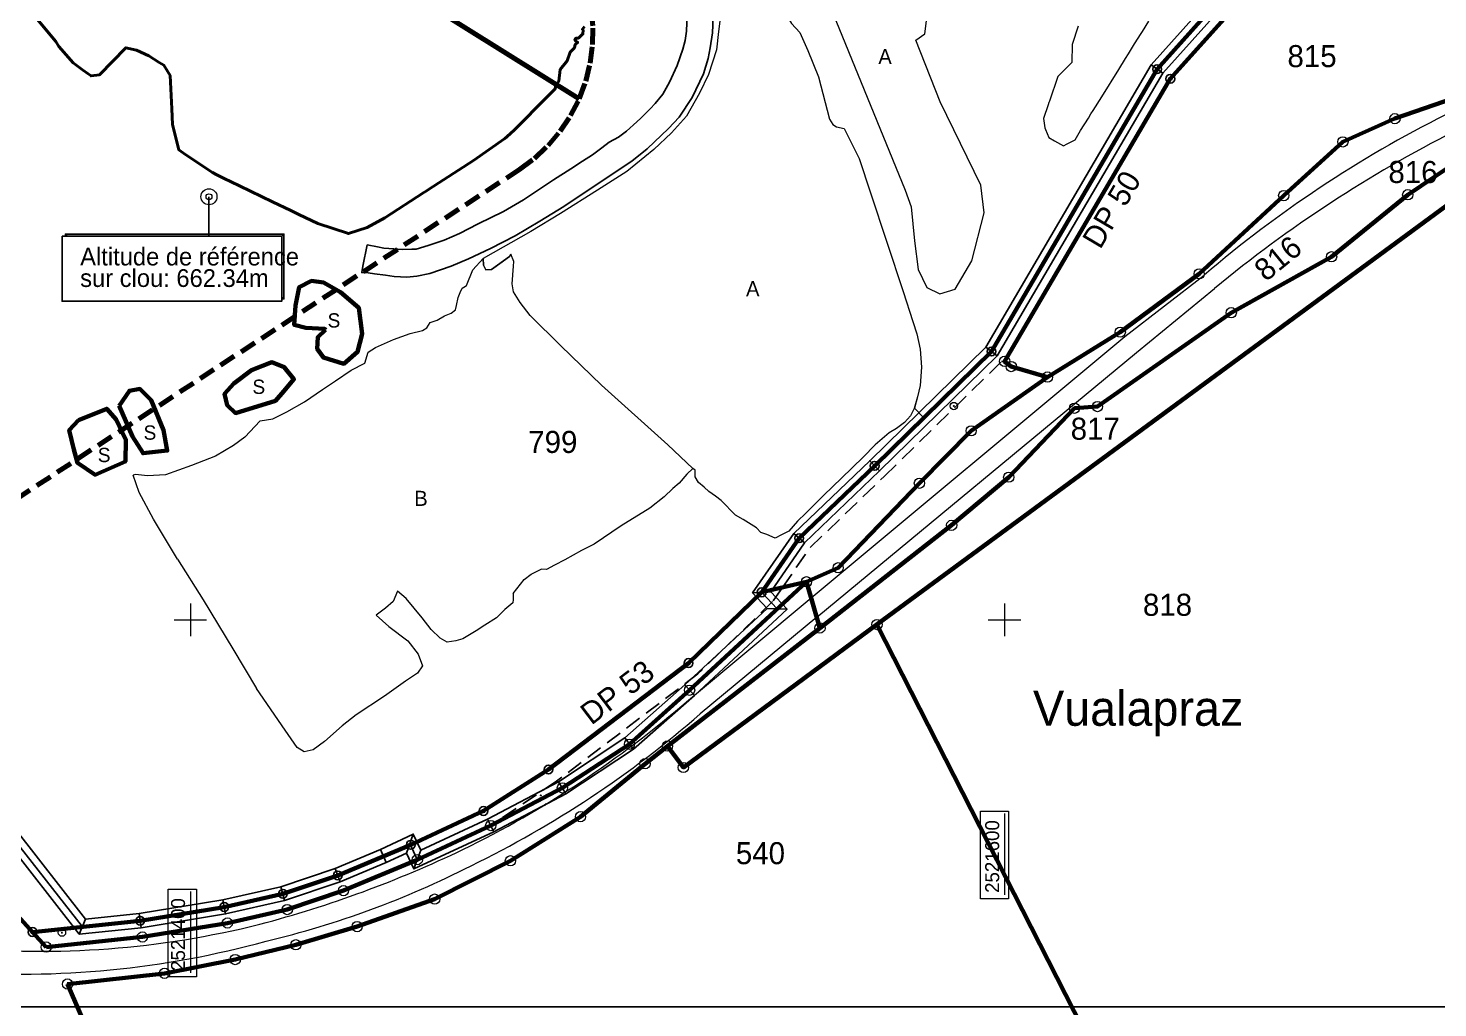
# Model space of a CAD drawing. Header units: metres. Extents: x 520385 to 521901, y 155400 to 156504.
# Drawn here: x 521360.2 to 521706.4, y 155704.7 to 155945.3 of the extents above; entities that cross this region are included whole.
import ezdxf

# ---------------------------------------------------------------- set-up
doc = ezdxf.new("R2010")
doc.units = ezdxf.units.M
doc.linetypes.add('HIDDEN', pattern=[6, 4, -2])
for name, color, linetype in [('831_', 7, 'Continuous'), ('A0260', 7, 'Continuous'), ('ALT_REF_9012', 7, 'Continuous'), ('B0261', 7, 'Continuous'), ('C0262', 7, 'Continuous'), ('CADRE_RESEAU', 7, 'Continuous'), ('CDS_NATURES', 7, 'Continuous'), ('EC_PTS_CONSTR', 7, 'Continuous'), ('NOMENCLATURE', 7, 'Continuous'), ('ORTHOT_04-02-2022', 7, 'Continuous'), ('P_RIM_TRE_EXPLOITATION', 7, 'Continuous'), ('P_RIM_TRE_EXTRACTION', 7, 'Continuous'), ('POINTS', 7, 'Continuous'), ('PROJET_CASIER', 7, 'Continuous'), ('PROPRIETE_IMMEUBLES', 7, 'Continuous'), ('REMBLAIS', 7, 'Continuous'), ('S0259', 7, 'Continuous'), ('SITUATION_ROUTE_VOL_14-10-20128', 7, 'Continuous'), ('TXT-IM', 7, 'Continuous')]:
    doc.layers.add(name, color=color, linetype=linetype)

# ---------------------------------------------------------------- blocks, each defined once
blk = doc.blocks.new('1')
at = {"layer": 'POINTS', "color": 8, "lineweight": 15}
blk.add_circle((0, 0), 0.7, dxfattribs=at)
at = {"layer": 'POINTS', "color": 7}
blk.add_circle((0, 0), 0.05, dxfattribs=at)
blk = doc.blocks.new('*G20')
at = {"layer": 'CADRE_RESEAU', "color": 136}
blk.add_polyline3d([(844.33, 679.28, 0), (1018.99, 492.38, 0), (1017.74, 481.54, 0), (991.09, 462.23, 0), (962.03, 429.77, 0), (921.38, 360.43, 0), (892.66, 332.34, 0), (874.11, 314.55, 0), (864.9, 301.26, 0), (868.68, 297.19, 0), (847.19, 277.26, 0), (832.37, 264.12, 0), (815.92, 253.25, 0), (798.33, 243.98, 0), (780.31, 235.65, 0), (778.48, 239.55, 0), (771.97, 236.49, 0), (760.75, 231.78, 0), (747.24, 227.24, 0), (732.86, 223.99, 0), (712.22, 220.61, 0), (698.04, 219.14, 0), (679.84, 242.48, 0)], dxfattribs=at)
blk = doc.blocks.new('*G21')
at = {"layer": 'CADRE_RESEAU', "color": 136}
blk.add_polyline3d([(846.27, 679.28, 0), (1020.93, 492.38, 0), (1019.68, 481.54, 0), (993.03, 462.23, 0), (963.97, 429.77, 0), (923.32, 360.43, 0), (894.6, 332.34, 0), (876.05, 314.55, 0), (866.84, 301.26, 0), (870.62, 297.19, 0), (849.13, 277.26, 0), (834.31, 264.12, 0), (817.86, 253.25, 0), (800.27, 243.98, 0), (782.25, 235.65, 0), (780.42, 239.55, 0), (773.91, 236.49, 0), (762.69, 231.78, 0), (749.18, 227.24, 0), (734.8, 223.99, 0), (714.16, 220.61, 0), (699.98, 219.14, 0), (681.78, 242.48, 0)], dxfattribs=at)
blk.add_blockref('*G20', (1.94, 0), dxfattribs=at)
blk = doc.blocks.new('*G23')
at = {"layer": 'P_RIM_TRE_EXTRACTION', "color": 2}
for points in [[(535.59, 142.78, 0), (532.75, 144.85, 0), (562.05, 177.58, 0), (564.41, 174.97, 0)], [(494.9, 73.39, 0), (492.12, 75.56, 0), (532.75, 144.85, 0), (535.59, 142.78, 0)], [(466.02, 45.12, 0), (463.58, 47.64, 0), (492.12, 75.56, 0), (494.9, 73.39, 0)], [(447.58, 27.45, 0), (444.91, 29.73, 0), (463.58, 47.64, 0), (466.02, 45.12, 0)], [(439.28, 15.47, 0), (434.8, 15.15, 0), (444.91, 29.73, 0), (447.58, 27.45, 0)], [(443.29, 11.14, 0), (438.35, 11.32, 0), (434.8, 15.15, 0), (439.28, 15.47, 0)], [(420.5, -9.99, 0), (418.15, -7.4, 0), (438.35, 11.32, 0), (443.29, 11.14, 0)], [(405.58, -23.23, 0), (403.44, -20.45, 0), (418.15, -7.4, 0), (420.5, -9.99, 0)], [(388.95, -34.22, 0), (387.16, -31.2, 0), (403.44, -20.45, 0), (405.58, -23.23, 0)], [(371.25, -43.55, 0), (369.69, -40.41, 0), (387.16, -31.2, 0), (388.95, -34.22, 0)], [(351.6, -52.63, 0), (353.29, -47.99, 0), (369.69, -40.41, 0), (371.25, -43.55, 0)], [(250.61, -44.57, 0), (253.35, -42.39, 0), (270.96, -64.97, 0), (269.39, -68.65, 0)], [(344.82, -51.07, 0), (343.39, -47.87, 0), (351.45, -44.08, 0), (349.78, -48.74, 0)], [(349.78, -48.74, 0), (351.45, -44.08, 0), (353.29, -47.99, 0), (351.6, -52.63, 0)], [(333.51, -55.82, 0), (332.27, -52.54, 0), (343.39, -47.87, 0), (344.82, -51.07, 0)], [(319.85, -60.41, 0), (318.91, -57.03, 0), (332.27, -52.54, 0), (333.51, -55.82, 0)], [(305.33, -63.69, 0), (304.66, -60.25, 0), (318.91, -57.03, 0), (319.85, -60.41, 0)], [(284.58, -67.08, 0), (284.12, -63.61, 0), (304.66, -60.25, 0), (305.33, -63.69, 0)], [(269.39, -68.65, 0), (270.96, -64.97, 0), (284.12, -63.61, 0), (284.58, -67.08, 0)]]:
    blk.add_polyline3d(points, close=True, dxfattribs=at)
blk = doc.blocks.new('6')
at = {"layer": 'POINTS', "color": 8}
blk.add_circle((0, 0), 0.05, dxfattribs=at)
blk = doc.blocks.new('2')
at = {"layer": 'POINTS', "color": 8, "lineweight": 15}
blk.add_circle((0, 0), 0.5, dxfattribs=at)
at = {"layer": 'POINTS', "color": 7}
blk.add_circle((0, 0), 0.05, dxfattribs=at)
blk = doc.blocks.new('5')
at = {"color": 7}
blk.add_circle((0, 0), 0.6, dxfattribs=at)
at = {"layer": 'POINTS', "color": 8}
blk.add_circle((0, 0), 0.2, dxfattribs=at)
blk = doc.blocks.new('H101', base_point=(0, 0))
at = {"layer": 'CADRE_RESEAU', "color": 7, "lineweight": 9}
for p, q in [((0, 2), (0, -2)), ((-2, 0), (2, 0))]:
    blk.add_line(p, q, dxfattribs=at)
blk = doc.blocks.new('*G38')
at = {"layer": 'CADRE_RESEAU', "color": 7, "lineweight": 9}
for p, q in [((720.53, -532.05), (720.53, -552.05)), ((520.53, -551.2), (520.53, -571.2))]:
    blk.add_line(p, q, dxfattribs=at)
at = {"layer": 'CADRE_RESEAU', "color": 136, "lineweight": 9}
for points in [[(721.5, -531.45, 0), (721.5, -553, 0), (714.6, -553, 0), (714.6, -531.45, 0)], [(522, -550.6, 0), (522, -572.15, 0), (515.1, -572.15, 0), (515.1, -550.6, 0)]]:
    blk.add_polyline3d(points, close=True, dxfattribs=at)
at = {"layer": 'CADRE_RESEAU', "color": 7, "lineweight": 9, "xscale": 2, "yscale": 2, "zscale": 2}
for p in [(520.53, -484.5), (720.53, -484.5)]:
    blk.add_blockref('H101', p, dxfattribs=at)
at = {"layer": 'CADRE_RESEAU', "color": 7}
for s, p in [(' 2521600', (719.21, -552.83)), (' 2521400', (519.21, -571.98))]:
    blk.add_text(s, height=3.432, rotation=90, dxfattribs=at).set_placement(p)
blk = doc.blocks.new('14')
at = {"layer": 'POINTS', "color": 7, "lineweight": 9}
blk.add_circle((0, 0), 1.09, dxfattribs=at)
at = {"layer": 'POINTS', "color": 7, "lineweight": 15}
blk.add_circle((0, 0), 0.4, dxfattribs=at)
blk = doc.blocks.new('*G39')
at = {"layer": 'ALT_REF_9012', "color": 7}
for points in [[(0, 0.15, 0), (0, 0, 0), (-0.075, 0, 0), (-0.075, 0.15, 0)], [(14.8, 0.15, 0), (14.65, 0, 0), (0, 0, 0), (0, 0.15, 0)], [(14.8, -4.185, 0), (14.65, -4.185, 0), (14.65, 0, 0), (14.8, 0.15, 0)], [(14.8, -4.185, 0), (14.65, -4.185, 0), (14.65, -4.26, 0), (14.8, -4.26, 0)]]:
    blk.add_polyline3d(points, close=True, dxfattribs=at)
blk = doc.blocks.new('*G114')
at = {"layer": 'B0261', "color": 37, "lineweight": 20}
for points in [[(136.67, 68.18, 0), (138.22, 69.6, 0), (132.02, 75.36, 0), (115.72, 90.03, 0), (105.74, 99.72, 0), (98.25, 107.13, 0), (95.73, 110.38, 0), (94.12, 112.95, 0), (93.79, 114.97, 0), (94.1, 119.25, 0), (94.24, 120.44, 0), (93.5, 122.22, 0), (93.15, 121.62, 0), (88.76, 118.48, 0), (87.32, 118.35, 0), (86.78, 119.54, 0), (86.7, 121.12, 0)], [(82.55, 114.5, 7.71), (84.16, 118.34, 7.23), (86.7, 121.12, 7.23)], [(31.89, 81.3, 7.89), (34.99, 81.75, 7.91), (38.45, 83.48, 7.85), (42.79, 85.94, 7.82), (47.23, 89.01, 7.73), (50.43, 91.13, 7.67), (54.26, 93.71, 7.64), (57.57, 95.43, 7.85), (58.43, 98.17, 7.58), (60.21, 99.31, 7.52), (64.65, 101.24, 7.58), (68.74, 102.71, 7.21), (71.74, 103.46, 7.25), (72.86, 104.13, 7.35), (73.66, 105.43, 7.11), (75.35, 106.05, 7.22), (77.19, 107.07, 7.31), (78.85, 107.75, 7.53), (79.86, 108.53, 7.56), (80.14, 109.59, 7.43), (80.53, 111.6, 7.44), (81.05, 112.83, 7.42), (81.54, 113.89, 7.41), (82.34, 114.38, 7.62), (82.55, 114.5, 7.71)], [(31.89, 81.3, 0), (28.15, 77.3, 0), (25.35, 75.2, 0), (20.95, 72.6, 0), (15.05, 70.3, 0), (8.65, 68, 0), (4.25, 67.8, 0), (1.25, 68.1, 0), (0.67, 67.98, 0)], [(11.62, 47.28, 7.39), (5.73, 57.13, 8.35), (2.2, 63.67, 8.9), (0.67, 67.98, 9.3)], [(136.67, 68.18, 3.17), (134.83, 65.96, 3.06), (133.29, 64.67, 3.08), (131.12, 62.6, 2.96), (127.6, 59.82, 2.99), (120.57, 55.51, 3.07), (113.93, 50.99, 2.9), (110.82, 49.42, 2.92), (106.74, 47.13, 2.81), (104.21, 45.8, 2.86), (102.2, 44.78, 2.95), (100.96, 44.86, 2.84)], [(11.62, 47.28, 7.39), (17.92, 37.35, 6.52), (25.14, 25.28, 5.48), (31, 15.53, 4.47)], [(94.01, 38.87, 2.99), (96.72, 42.35, 2.87), (98.46, 43.65, 2.87), (100.96, 44.86, 2.84)], [(71.66, 32.89, 3.05), (67.8, 37.63, 3.61), (65.67, 39.44, 3.77), (64.54, 36.92, 3.72), (62.65, 35.31, 3.61), (60.35, 33.54, 3.65), (63.47, 30.76, 3.46), (68.17, 27.28, 3.04), (70.68, 23.95, 2.9), (71.75, 21.14, 2.66), (70.56, 19.29, 2.72), (67.61, 17.33, 2.77), (62.41, 13.68, 2.82), (55.48, 9.08, 3.05), (52, 6.38, 3.16), (47.72, 2.52, 3.11), (44.89, 0.51, 3.24), (42.68, 0, 3.33), (40.97, 1.07, 3.41)], [(94.01, 38.87, 2.95), (94.05, 37.41, 2.79), (93.93, 36.55, 2.8), (91.98, 34.94, 2.73), (89.97, 32.94, 2.81), (87.07, 31.12, 2.87), (84.98, 29.73, 2.86), (81.7, 27.75, 2.83), (79.97, 27.24, 2.68), (77.87, 26.93, 2.74), (76.13, 27.88, 2.96), (73.89, 30.04, 2.9), (71.66, 32.89, 3.05)], [(40.97, 1.07, 0), (38.03, 5.31, 0), (31, 15.53, 0)]]:
    blk.add_polyline3d(points, dxfattribs=at)
blk = doc.blocks.new('*G115')
at = {"layer": 'C0262', "color": 35, "lineweight": 20}
for p, q in [((40.58, 338.74, 0), (19.77, 334.87, 0)), ((52.54, 335.16, 0), (40.58, 338.74, 0)), ((11.26, 335.2, 0), (10.88, 330.28, 0)), ((19.77, 334.87, 0), (11.26, 335.2, 0)), ((58.59, 328.68, 0), (52.54, 335.16, 0)), ((10.88, 330.28, 0), (13.32, 327.14, 0)), ((13.32, 327.14, 0), (14.23, 325.27, 0)), ((227.2, 148.26), (58.59, 328.68)), ((14.43, 324.03, 0), (13.17, 320.03, 0)), ((14.23, 325.27, 0), (14.43, 324.03, 0)), ((13.17, 320.03, 0), (0, 315.33, 0)), ((0, 315.33, 0), (3.88, 296.74, 0)), ((3.88, 296.74, 0), (4.05, 295.93, 0)), ((4.05, 295.93, 0), (4.23, 295.06, 0)), ((4.23, 295.06, 0), (4.32, 294.64, 0)), ((4.32, 294.64, 0), (4.54, 293.57, 0)), ((4.54, 293.57, 0), (4.59, 293.36, 0)), ((4.59, 293.36, 0), (4.88, 291.97, 0)), ((4.88, 291.97, 0), (4.89, 291.94, 0)), ((4.89, 291.94, 0), (5.21, 290.38, 0)), ((5.21, 290.38, 0), (5.42, 289.42, 0)), ((5.42, 289.42, 0), (5.58, 288.64, 0)), ((5.58, 288.64, 0), (5.62, 288.43, 0)), ((5.62, 288.43, 0), (5.85, 287.34, 0)), ((5.85, 287.34, 0), (5.87, 287.26, 0)), ((5.87, 287.26, 0), (6.2, 285.68, 0)), ((6.2, 285.68, 0), (6.46, 284.44, 0)), ((6.46, 284.44, 0), (6.54, 283.96, 0)), ((6.54, 283.96, 0), (6.75, 282.71, 0)), ((6.75, 282.71, 0), (6.79, 282.45, 0)), ((6.79, 282.45, 0), (6.85, 282.11, 0)), ((6.85, 282.11, 0), (7.05, 280.89, 0)), ((7.05, 280.89, 0), (7.19, 280.03, 0)), ((7.19, 280.03, 0), (7.32, 279.26, 0)), ((7.32, 279.26, 0), (7.6, 277.59, 0)), ((7.6, 277.59, 0), (7.64, 277.34, 0)), ((7.64, 277.34, 0), (7.69, 277.01, 0)), ((7.69, 277.01, 0), (7.88, 275.89, 0)), ((7.88, 275.89, 0), (7.96, 275.39, 0)), ((7.96, 275.39, 0), (8.13, 274.37, 0)), ((8.13, 274.37, 0), (8.2, 274, 0)), ((8.2, 274, 0), (8.25, 273.66, 0)), ((8.25, 273.66, 0), (8.41, 272.71, 0)), ((8.41, 272.71, 0), (8.54, 271.92, 0)), ((8.54, 271.92, 0), (8.65, 271.27, 0)), ((8.65, 271.27, 0), (8.69, 271.02, 0)), ((8.69, 271.02, 0), (8.92, 269.63, 0)), ((8.92, 269.63, 0), (9.01, 269.1, 0)), ((9.01, 269.1, 0), (9.01, 269.1, 0)), ((9.01, 269.1, 0), (9.1, 268.07, 0)), ((9.1, 268.07, 0), (9.13, 267.61, 0)), ((9.13, 267.61, 0), (9.23, 266.51, 0)), ((9.23, 266.51, 0), (9.24, 266.4, 0)), ((9.24, 266.4, 0), (9.35, 264.97, 0)), ((9.35, 264.97, 0), (9.38, 264.7, 0)), ((9.38, 264.7, 0), (9.49, 263.34, 0)), ((9.49, 263.34, 0), (9.56, 262.51, 0)), ((9.56, 262.51, 0), (9.62, 261.84, 0)), ((9.62, 261.84, 0), (9.73, 260.49, 0)), ((9.73, 260.49, 0), (9.76, 260.13, 0)), ((9.76, 260.13, 0), (9.85, 259.03, 0)), ((9.85, 259.03, 0), (9.89, 258.58, 0)), ((9.89, 258.58, 0), (9.96, 257.74, 0)), ((9.96, 257.74, 0), (9.96, 257.74, 0)), ((9.96, 257.74, 0), (10, 257.05, 0)), ((10, 257.05, 0), (10.05, 256.16, 0)), ((10.05, 256.16, 0), (10.09, 255.62, 0)), ((10.09, 255.62, 0), (10.13, 254.94, 0)), ((10.13, 254.94, 0), (10.19, 253.96, 0)), ((10.19, 253.96, 0), (10.23, 253.23, 0)), ((10.23, 253.23, 0), (10.29, 252.31, 0)), ((10.29, 252.31, 0), (10.33, 251.62, 0)), ((10.33, 251.62, 0), (10.39, 250.67, 0)), ((10.39, 250.67, 0), (10.45, 249.69, 0)), ((10.45, 249.69, 0), (10.45, 249.69, 0)), ((10.45, 249.69, 0), (10.49, 249.13, 0)), ((10.49, 249.13, 0), (10.53, 248.46, 0)), ((10.53, 248.46, 0), (10.59, 247.52, 0)), ((10.59, 247.52, 0), (10.63, 246.91, 0)), ((10.63, 246.91, 0), (10.7, 245.85, 0)), ((10.7, 245.85, 0), (10.72, 245.48, 0)), ((10.72, 245.48, 0), (10.81, 244.23, 0)), ((10.81, 244.23, 0), (10.82, 243.95, 0)), ((10.82, 243.95, 0), (10.9, 242.81, 0)), ((10.9, 242.81, 0), (10.92, 242.47, 0)), ((10.92, 242.47, 0), (11.01, 241.4, 0)), ((11.01, 241.4, 0), (11.03, 241.22, 0)), ((11.03, 241.22, 0), (11.16, 239.63, 0)), ((11.16, 239.63, 0), (11.16, 239.61, 0)), ((11.16, 239.61, 0), (11.16, 239.59, 0)), ((11.16, 239.59, 0), (11.19, 239.26, 0)), ((11.19, 239.26, 0), (11.29, 238.09, 0)), ((11.29, 238.09, 0), (11.3, 238, 0)), ((11.3, 238, 0), (11.31, 237.89, 0)), ((11.31, 237.89, 0), (11.42, 236.54, 0)), ((11.42, 236.54, 0), (11.51, 235.5, 0)), ((11.51, 235.5, 0), (11.51, 235.5, 0)), ((11.51, 235.5, 0), (11.6, 234.9, 0)), ((11.6, 234.9, 0), (11.75, 233.96, 0)), ((11.75, 233.96, 0), (11.85, 233.27, 0)), ((11.85, 233.27, 0), (11.98, 232.45, 0)), ((11.98, 232.45, 0), (12.09, 231.7, 0)), ((12.09, 231.7, 0), (12.15, 231.33, 0)), ((12.15, 231.33, 0), (12.36, 229.94, 0)), ((12.36, 229.94, 0), (12.42, 229.54, 0)), ((12.42, 229.54, 0), (12.59, 228.39, 0)), ((12.59, 228.39, 0), (12.77, 227.2, 0)), ((12.77, 227.2, 0), (12.78, 227.19, 0)), ((12.78, 227.19, 0), (12.78, 227.18, 0)), ((12.78, 227.18, 0), (12.99, 225.77, 0)), ((12.99, 225.77, 0), (13.04, 225.45, 0)), ((13.04, 225.45, 0), (13.23, 224.2, 0)), ((13.23, 224.2, 0), (13.31, 223.7, 0)), ((13.31, 223.7, 0), (13.31, 223.7, 0)), ((13.31, 223.7, 0), (13.47, 222.96, 0)), ((13.47, 222.96, 0), (13.64, 222.16, 0)), ((13.64, 222.16, 0), (13.88, 221.06, 0)), ((13.88, 221.06, 0), (14, 220.54, 0)), ((14, 220.54, 0), (14.31, 219.12, 0)), ((14.31, 219.12, 0), (14.34, 218.97, 0)), ((14.34, 218.97, 0), (14.58, 217.87, 0)), ((14.58, 217.87, 0), (14.61, 217.71, 0)), ((14.61, 217.71, 0), (14.69, 217.37, 0)), ((14.69, 217.37, 0), (14.87, 216.54, 0)), ((14.87, 216.54, 0), (15.05, 215.7, 0)), ((15.05, 215.7, 0), (15.05, 215.7, 0)), ((15.05, 215.7, 0), (15.15, 215.09, 0)), ((15.15, 215.09, 0), (15.3, 214.17, 0)), ((15.3, 214.17, 0), (15.36, 213.79, 0)), ((15.36, 213.79, 0), (15.55, 212.64, 0)), ((15.55, 212.64, 0), (15.6, 212.36, 0)), ((15.6, 212.36, 0), (15.71, 211.67, 0)), ((15.71, 211.67, 0), (15.76, 211.34, 0)), ((15.76, 211.34, 0), (15.8, 211.1, 0)), ((15.8, 211.1, 0), (16, 209.89, 0)), ((16, 209.89, 0), (16.04, 209.66, 0)), ((16.04, 209.66, 0), (16.11, 209.2, 0)), ((16.11, 209.2, 0), (16.13, 209.11, 0)), ((16.13, 209.11, 0), (16.35, 207.74, 0)), ((16.35, 207.74, 0), (16.35, 207.74, 0)), ((16.35, 207.74, 0), (16.53, 206.8, 0)), ((16.53, 206.8, 0), (16.63, 206.23, 0)), ((16.63, 206.23, 0), (16.78, 205.43, 0)), ((16.78, 205.43, 0), (16.94, 204.56, 0)), ((16.94, 204.56, 0), (17.18, 203.29, 0)), ((17.18, 203.29, 0), (17.21, 203.14, 0)), ((17.21, 203.14, 0), (17.23, 203.04, 0)), ((17.23, 203.04, 0), (17.43, 201.95, 0)), ((17.43, 201.95, 0), (17.54, 201.38, 0)), ((17.54, 201.38, 0), (17.55, 201.33, 0)), ((17.55, 201.33, 0), (17.56, 201.26, 0)), ((17.56, 201.26, 0), (17.84, 199.8, 0)), ((17.84, 199.8, 0), (17.93, 199.33, 0)), ((17.93, 199.33, 0), (18.13, 198.27, 0)), ((18.13, 198.27, 0), (18.13, 198.27, 0)), ((18.13, 198.27, 0), (18.3, 197.43, 0)), ((18.3, 197.43, 0), (18.43, 196.76, 0)), ((18.43, 196.76, 0), (18.71, 195.41, 0)), ((18.71, 195.41, 0), (18.79, 195.02, 0)), ((18.79, 195.02, 0), (18.84, 194.77, 0)), ((18.84, 194.77, 0), (19.14, 193.27, 0)), ((19.14, 193.27, 0), (19.15, 193.24, 0)), ((19.15, 193.24, 0), (19.18, 193.08, 0)), ((19.18, 193.08, 0), (19.43, 191.89, 0)), ((19.43, 191.89, 0), (19.48, 191.62, 0)), ((19.48, 191.62, 0), (19.74, 190.37, 0)), ((19.74, 190.37, 0), (19.87, 189.69, 0)), ((19.87, 189.69, 0), (20.05, 188.84, 0)), ((20.05, 188.84, 0), (20.15, 188.33, 0)), ((20.15, 188.33, 0), (20.44, 187.31, 0)), ((20.44, 187.31, 0), (20.5, 187.09, 0)), ((20.5, 187.09, 0), (20.55, 186.92, 0)), ((44.4, 186.86, 0), (66.57, 190.43, 0)), ((66.57, 190.43), (69.76, 170.43)), ((20.55, 186.92, 0), (20.63, 186.63, 0)), ((20.63, 186.63, 0), (20.95, 185.48, 0)), ((20.95, 185.48, 0), (21.22, 184.53, 0)), ((21.22, 184.53, 0), (21.36, 184.02, 0)), ((21.36, 184.02, 0), (21.6, 183.18, 0)), ((21.6, 183.18, 0), (39.18, 186.02, 0)), ((39.18, 186.02, 0), (44.4, 186.86, 0)), ((69.76, 170.43), (72.7, 155.48)), ((72.7, 155.48), (74.94, 142.38)), ((225.95, 137.42), (227.2, 148.26)), ((74.94, 142.38), (76.56, 138.93)), ((76.56, 138.93), (77.6, 131.1)), ((199.3, 118.11), (225.95, 137.42)), ((77.6, 131.1), (78.81, 118.68)), ((78.81, 118.68), (78.39, 114.38)), ((170.24, 85.65), (199.3, 118.11)), ((78.39, 114.38), (77.38, 111.26)), ((77.38, 111.26), (77.82, 106.27)), ((77.82, 106.27), (78.3, 101.93)), ((78.3, 101.93), (78.92, 99.42)), ((78.92, 99.42), (80.43, 96.88)), ((80.43, 96.88), (82.46, 94.65)), ((82.46, 94.65), (84.47, 90.26)), ((84.47, 90.26), (87.08, 83.74)), ((87.08, 83.74), (89.81, 73.32)), ((129.59, 16.31), (170.24, 85.65)), ((89.81, 73.32), (90.59, 72.06)), ((90.59, 72.06), (91.47, 71.48)), ((91.47, 71.48), (93.37, 71.06)), ((93.37, 71.06), (97.07, 63.71)), ((97.07, 63.71), (99.87, 55.29)), ((99.87, 55.29), (107.83, 31.07)), ((107.83, 31.07), (110.23, 23.64)), ((110.23, 23.64), (111.22, 20.62)), ((111.22, 20.62), (112.06, 16.89)), ((112.06, 16.89), (112.34, 12.44)), ((112.92, 0), (129.59, 16.31)), ((112.34, 12.44), (112.01, 7.91)), ((112.01, 7.91), (111.39, 5.13)), ((111.39, 5.13), (110.62, 2.34)), ((110.62, 2.34), (112.92, 0))]:
    blk.add_line(p, q, dxfattribs=at)
blk = doc.blocks.new('*G116')
at = {"layer": 'A0260', "color": 48, "lineweight": 20}
blk.add_line((61.993386, 5.662868, 0.624718), (58.480001, 9.269989, 1.01), dxfattribs=at)
for points in [[(55.520002, 217.220001, 8.320001), (49.349997, 218.009979, 7.920001), (47.039999, 216.889984, 7.769999), (45.990004, 215.209991, 7.670001), (46.550001, 211.449981, 7.62), (47.919996, 200.720001, 7.36), (49.709997, 183.73999, 7.15), (51.569998, 172.579986, 7.070001), (53.679998, 159.179992, 6.96), (58.090002, 135.049987, 6.670001), (58.349997, 128.910003, 6.48), (57.770002, 124.410003, 6.589999), (57.26, 119.949981, 6.580001), (55.349997, 113.889984, 6.48), (53.130003, 109.279998, 6.48), (49.889997, 103.630004, 6.259999), (46.209997, 99.519989, 6.170001), (41.870001, 95.410003, 6.240001), (35.240004, 90.049987, 6.000001), (28.059999, 85.48999, 5.920001), (18.980001, 79.720001, 5.89), (11.719999, 75.279998, 5.7), (0, 68.630004, 5.580001), (0.08, 67.049987, 5.88), (0.620001, 65.859985, 6.070001), (2.059999, 65.98999, 6.29), (4.679998, 67.869995, 6.64), (6.449999, 69.130004, 6.759999), (6.800001, 69.72998, 6.759999)], [(55.520002, 217.220001, 8.320001), (58.44, 214.609985, 8.429999), (61.179998, 210.889984, 8.759999), (63.459997, 204.829986, 8.19), (65.039999, 199.959991, 7.96)], [(70.219999, 171.910003, 6.55), (67.980001, 185.009979, 7.39), (65.039999, 199.959991, 7.96)], [(70.219999, 171.910003, 6.55), (71.840002, 168.459991, 6.500001), (72.880003, 160.630004, 6.330001), (74.090002, 148.209991, 5.849999), (73.669996, 143.910003, 6.099999), (72.663122, 140.789859, 5.608644), (73.099997, 135.799987, 6.009999), (73.58, 131.459991, 6.06), (74.200003, 128.949981, 6.000001), (75.709997, 126.410003, 5.820001), (77.740004, 124.179992, 5.56), (79.749998, 119.789978, 5.44), (82.359999, 113.269989, 5.28), (85.090002, 102.850006, 5.21), (85.870001, 101.589996, 5.410001), (86.749998, 101.009979, 5.06), (88.65, 100.589996, 5.03), (92.349997, 93.23999, 5.03), (95.15, 84.820007, 4.73), (103.109999, 60.600006, 3.37), (105.509993, 53.169998, 2.64), (106.499998, 50.149993, 2.4), (107.339994, 46.419998, 2.15), (107.619993, 41.969986, 1.81), (107.290007, 37.439987, 1.66), (106.669996, 34.659988, 1.53), (105.889997, 31.829986, 1.51), (104.910002, 30.059997, 1.59), (103.509993, 28.409988, 1.42), (101.469999, 26.929992, 1.51), (99.710005, 25.819992, 1.45), (96.230001, 22.909988, 1.24), (93.349997, 19.879989, 1.24), (87.959997, 14.73999, 0.99), (83.630003, 10.519989, 0.77), (79.230001, 6.119995, 0.25), (77.209997, 4.139999, 0.24), (75.069998, 1.73999, 0.26), (73.279997, 0.809997, 0.15), (71.740004, 0, 0), (69.669996, 0.889999, 0.08), (68.209997, 1.34999, 0.11), (67.139997, 2.509994, 0.27), (63.840002, 4.569992, 0.5), (61.993386, 5.662868, 0.624718)], [(58.480001, 9.269989, 1.01), (57.029997, 10.299987, 1.15), (55.419996, 11.459991, 1.24), (54.300001, 12.469986, 1.25), (52.880003, 13.659988, 1.38), (52.043411, 15.017053, 1.589019), (52.029997, 16.679992, 1.62), (51.520002, 17.109985, 1.79), (45.319998, 22.869995, 1.79), (29.019998, 37.539993, 3.67), (19.039999, 47.229995, 4.75), (11.550001, 54.639999, 5.36), (9.030001, 57.889999, 5.87), (7.42, 60.459991, 6.11), (7.089998, 62.47998, 6.320001), (7.4, 66.759979, 6.55), (7.539999, 67.949981, 6.7), (6.800001, 69.72998, 6.759999)]]:
    blk.add_polyline3d(points, dxfattribs=at)

msp = doc.modelspace()

# ---------------------------------------------------------------- linework, layer by layer
at = {"layer": '831_', "color": 153}
for p, q in [((521512.96, 155913.67, 656.91), (521512.96, 155913.67, 656.91)), ((521478.76, 155757.33, 652.66), (521478.76, 155757.33, 652.66))]:
    msp.add_line(p, q, dxfattribs=at)
at = {"layer": 'A0260', "color": 48, "lineweight": 20}
for points in [[(521558.59, 155947.18, 668.79), (521575.62, 155905.5, 665.8), (521577.06, 155901.48, 665.42), (521577.86, 155893.12, 664.49), (521578.75, 155886.08, 663.61), (521580.95, 155881.63, 663.39), (521584.14, 155880.08, 663.09), (521587.9, 155881.22, 662.56), (521591.98, 155888.22, 662.78), (521595, 155899.95, 663.43), (521594.2, 155906.76, 664.02), (521584.19, 155927.25, 666.67), (521578.22, 155942.37, 667.82), (521580.39, 155943.97, 667.68), (521581.04, 155949.13, 667.92)], [(521618.05, 155945.78, 663.69), (521616.59, 155941.35, 663.64), (521616.51, 155936.91, 663.67), (521613.11, 155933.44, 663.46), (521611.01, 155927.41, 663.18), (521610.91, 155927.1, 663.27), (521610.71, 155926.53, 663.12), (521609.54, 155923.16, 662.84), (521609.9, 155920.88, 662.48), (521610.09, 155920.42, 662.45), (521610.88, 155918.44, 661.99), (521612.26, 155917.68, 661.76), (521613.73, 155916.87, 661.77), (521614.49, 155916.45, 661.61), (521615.4, 155916.94, 661.65), (521617.31, 155917.94, 661.41), (521618.69, 155920.16, 661.42), (521620.61, 155923.24, 661.71), (521621.24, 155924.26, 661.52), (521621.77, 155925.1, 661.57), (521623.87, 155928.48, 661.36), (521628.05, 155935.2, 661.56), (521629.7, 155937.85, 661.49), (521630.45, 155939.06, 661.21), (521631.96, 155941.49, 661.25), (521633.55, 155944.05, 660.92), (521633.86, 155944.54, 660.75), (521635.41, 155947.04, 660.6)]]:
    msp.add_polyline3d(points, dxfattribs=at)
at = {"layer": 'ALT_REF_9012', "color": 7}
msp.add_line((521404.57, 155903.93), (521404.57, 155894.21), dxfattribs=at)
msp.add_polyline3d([(521368.5, 155894.21, 0), (521422.43, 155894.21, 0), (521422.43, 155878.25, 0), (521368.5, 155878.25, 0)], close=True, dxfattribs=at)
at = {"layer": 'CDS_NATURES', "color": 8, "linetype": 'HIDDEN'}
for p, q in [((521545.43, 155807.96), (521540.34, 155806.77)), ((521553.89, 155800.64), (521552.5, 155805.41)), ((521350.4, 155735.27), (521361.24, 155723.34)), ((521364.58, 155719.66), (521361.24, 155723.34))]:
    msp.add_line(p, q, dxfattribs=at)
at = {"layer": 'CDS_NATURES', "color": 8, "lineweight": 9}
for p, q in [((521522.34, 155780.28), (521552.5, 155805.41)), ((521553.89, 155800.64), (521525.27, 155776.93))]:
    msp.add_line(p, q, dxfattribs=at)
at = {"layer": 'CDS_NATURES', "color": 8}
msp.add_polyline3d([(521514.8, 156189.72, 0), (521519.77, 156184.78, 0), (521694.43, 155997.88, 0), (521693.18, 155987.04, 0), (521666.53, 155967.73, 0), (521637.47, 155935.27, 0), (521596.8, 155865.92, 0), (521568.1, 155837.84, 0), (521549.55, 155820.05, 0), (521540.34, 155806.77, 0)], dxfattribs=at)
at = {"layer": 'CDS_NATURES', "color": 8, "linetype": 'HIDDEN'}
for points in [[(521600.02, 155863.5, 0), (521640.72, 155932.9, 0), (521669.39, 155964.93, 0), (521712.11, 155995.81, 0), (521804.02, 156022.42, 0), (521870.97, 156039.04, 0), (521886.85, 156044.98, 0), (521890, 156046.18, 0)], [(521545.43, 155807.96, 0), (521552.23, 155817.76, 0), (521570.54, 155835.32, 0), (521599.25, 155863.42, 0), (521600.02, 155863.5, 0)], [(521361.24, 155723.34, 0), (521387.67, 155726.09, 0), (521408.32, 155729.48, 0), (521422.73, 155732.71, 0), (521436.2, 155737.24, 0), (521454.14, 155744.77, 0), (521472.02, 155753.07, 0), (521487.97, 155763.25, 0), (521522.39, 155789.4, 0), (521540.34, 155806.77, 0)], [(521545.43, 155807.96, 0), (521543.03, 155804.49, 0), (521524.68, 155786.73, 0), (521489.97, 155760.38, 0), (521473.79, 155749.48, 0), (521455.75, 155741.11, 0), (521437.62, 155733.5, 0), (521423.81, 155728.86, 0), (521409.08, 155725.55, 0), (521388.2, 155722.12, 0), (521364.58, 155719.66, 0)], [(521552.5, 155805.41, 0), (521551.35, 155809.36, 0), (521545.43, 155807.96, 0)]]:
    msp.add_polyline3d(points, dxfattribs=at)
at = {"layer": 'CDS_NATURES', "color": 8, "lineweight": 9}
for points in [[(521552.5, 155805.41, 0), (521629.58, 155869.64, 0), (521649.06, 155884.7, 0)], [(521553.89, 155800.64, 0), (521632.44, 155865.71, 0), (521651.59, 155881.38, 0)]]:
    msp.add_polyline3d(points, dxfattribs=at)
for centre, radius, start, end in [((521842.52, 155657.63), 298.31, 116.7265, 130.4327), ((521853.25, 155637.53), 316.44, 116.7844, 129.5907), ((521351.83, 155977.53), 260.73, 296.2014, 310.8414), ((521355.98, 155971.29), 257.75, 295.9917, 311.0564), ((521344.3, 156000.37), 284.57, 284.8106, 295.5306), ((521367.39, 155938.18), 223.03, 283.2812, 297.085), ((521363.14, 155940.57), 221.96, 264.5985, 284.0569), ((521358.62, 155938.85), 225.85, 265.6266, 285.4083)]:
    msp.add_arc(centre, radius, start, end, dxfattribs=at)
at = {"layer": 'ORTHOT_04-02-2022', "color": 7}
msp.add_polyline3d([(520649.36, 155704.97, 0), (521725.57, 155704.97, 0), (521725.57, 156365.11, 0), (520649.36, 156365.11, 0)], close=True, dxfattribs=at)
msp.add_polyline3d([(520649.36, 155704.97, 0), (521725.55, 155704.97, 0), (521725.55, 156365.11, 0), (520649.36, 156365.11, 0), (520649.36, 155704.97, 0)], dxfattribs=at)
at = {"layer": 'P_RIM_TRE_EXPLOITATION', "color": 161, "linetype": 'HIDDEN', "lineweight": 158}
msp.add_polyline3d([(521342.18, 155819.82, 0), (521442.49, 155885.51, 0), (521480.81, 155910.61, 0), (521484.52, 155913.35, 0), (521487.88, 155916.5, 0), (521490.86, 155920.01, 0), (521493.41, 155923.85, 0), (521495.51, 155927.95, 0), (521497.12, 155932.27, 0), (521498.22, 155936.75, 0), (521498.81, 155941.32, 0), (521498.86, 155945.93, 0), (521498.38, 155950.51, 0), (521464.18, 156160.1, 0)], dxfattribs=at)
at = {"layer": 'PROJET_CASIER', "color": 7, "lineweight": 120}
msp.add_polyline3d([(521017.41, 156135.13, 0), (521227.41, 156095.24, 0), (521495.51, 155927.95, 0)], dxfattribs=at)
at = {"layer": 'PROPRIETE_IMMEUBLES', "color": 8, "lineweight": 60}
for p, q in [((521754.96, 155935.92), (521568.67, 155798.85)), ((521540.34, 155806.77), (521551.35, 155809.36)), ((521551.35, 155809.36), (521554.66, 155798)), ((521554.66, 155798), (521517.19, 155769.02)), ((521694.23, 155552.77), (521568.67, 155798.85)), ((521364.58, 155719.66), (521361.24, 155723.34)), ((521369.83, 155710.57), (521385.04, 155675.26))]:
    msp.add_line(p, q, dxfattribs=at)
for points in [[(521610.54, 155859.64, 0), (521601.66, 155862.21, 0), (521600.02, 155863.5, 0), (521640.72, 155932.9, 0), (521669.39, 155964.93, 0), (521712.11, 155995.81, 0), (521804.02, 156022.42, 0)], [(521693.18, 155987.04, 0), (521666.53, 155967.73, 0), (521637.47, 155935.27, 0), (521596.8, 155865.92, 0), (521568.1, 155837.84, 0), (521549.55, 155820.05, 0), (521540.34, 155806.77, 0)], [(521831.22, 155965.39, 0), (521815.55, 155960.73, 0), (521757.28, 155945.38, 0), (521729.33, 155934.67, 0), (521695.91, 155923.1, 0), (521683.13, 155917.39, 0), (521668.6, 155904.2, 0), (521647.82, 155884.99, 0), (521628.42, 155870.67, 0), (521610.54, 155859.64, 0)], [(521554.66, 155798, 0), (521587.01, 155823.23, 0), (521601.03, 155835.06, 0), (521617.21, 155851.98, 0), (521622.82, 155852.39, 0), (521655.69, 155875.44, 0), (521680.34, 155889.18, 0), (521699.06, 155904.42, 0), (521732.81, 155927.17, 0), (521754.96, 155935.92, 0)], [(521551.35, 155809.36, 0), (521559.14, 155812.81, 0), (521579.09, 155833.56, 0), (521591.8, 155846.43, 0), (521610.54, 155859.64, 0)], [(521361.24, 155723.34, 0), (521387.67, 155726.09, 0), (521408.32, 155729.48, 0), (521422.73, 155732.71, 0), (521436.2, 155737.24, 0), (521454.14, 155744.77, 0), (521472.02, 155753.07, 0), (521487.97, 155763.25, 0), (521522.39, 155789.4, 0), (521540.34, 155806.77, 0)], [(521551.35, 155809.36, 0), (521522.63, 155782.73, 0), (521507.88, 155769.46, 0), (521491.4, 155758.73, 0), (521473.79, 155749.48, 0), (521455.75, 155741.11, 0), (521437.62, 155733.5, 0), (521423.81, 155728.86, 0), (521409.08, 155725.55, 0), (521388.2, 155722.12, 0), (521364.58, 155719.66, 0)], [(521517.19, 155769.02, 0), (521521.1, 155763.75, 0), (521568.67, 155798.85, 0)], [(521369.83, 155710.57, 0), (521393.67, 155713.19, 0), (521411.03, 155716.58, 0), (521425.93, 155720.21, 0), (521440.97, 155724.67, 0), (521460.01, 155731.43, 0), (521478.62, 155740.85, 0), (521495.84, 155751.67, 0), (521511.69, 155764.68, 0), (521517.19, 155769.02, 0)], [(521327.41, 155764.36, 0), (521350.4, 155735.27, 0), (521361.24, 155723.34, 0)]]:
    msp.add_polyline3d(points, dxfattribs=at)
at = {"layer": 'REMBLAIS', "color": 7, "lineweight": 40}
msp.add_polyline3d([(521361.58, 155948.54, 662.21), (521366.96, 155942.03, 661.8), (521367.68, 155940.83, 661.67), (521371.23, 155936.81, 661.58), (521373.51, 155935.13, 661.56), (521374.92, 155934.09, 661.73), (521375.6, 155933.59, 661.64), (521377.7, 155933.89, 661.61), (521384.17, 155940.5, 661.47), (521386.74, 155939.94, 661.56), (521389.76, 155938.53, 661.58), (521392.36, 155936.91, 661.63), (521393.51, 155936.2, 661.38), (521394.35, 155934.78, 661.27), (521395, 155933.68, 661.46), (521395.44, 155925.55, 661.39), (521395.64, 155921.65, 661), (521397.2, 155915.41, 661.02), (521398.3, 155914.66, 661.12), (521401.84, 155912.27, 660.9), (521405.41, 155909.84, 661.33), (521406.49, 155909.32, 661.45), (521408.33, 155908.43, 662.14), (521410, 155907.62, 662.36), (521412.1, 155906.59, 662.34), (521420.21, 155902.69, 663.04), (521424.64, 155900.56, 663.12), (521426.68, 155899.58, 663.44), (521431.35, 155897.34, 663.48), (521438.83, 155894.86, 663.59), (521443.43, 155896.39, 664.24), (521447.73, 155898.71, 664.29), (521457.35, 155904.95, 664.46), (521457.91, 155905.32, 664.58), (521458.53, 155905.73, 664.49), (521469.57, 155912.79, 664.61), (521477.27, 155918.19, 664.55), (521477.74, 155918.64, 664.53), (521479.61, 155920.33, 664.89), (521487.65, 155928.49, 665.43), (521489.64, 155930.44, 665.99), (521489.82, 155931.49, 666.57), (521490.05, 155931.54, 666.71), (521490.51, 155932.35, 667.55), (521490.82, 155935.16, 667.59), (521492.53, 155937.27, 667.61), (521493.27, 155939.4, 667.64), (521494.35, 155940.5, 667.64), (521494.53, 155941.31, 667.68), (521495.15, 155941.88, 667.62), (521494.45, 155942.33, 667.67), (521494.67, 155942.84, 667.68), (521495.33, 155942.91, 667.67), (521496.44, 155943.91, 667.6), (521496.49, 155944.8, 667.66), (521496.32, 155945.05, 667.65), (521496.85, 155945.73, 667.64)], dxfattribs=at)
at = {"layer": 'REMBLAIS', "color": 8, "lineweight": 20}
msp.add_polyline3d([(521361.58, 155948.54, 662.21), (521366.96, 155942.03, 661.8), (521367.68, 155940.83, 661.67), (521371.23, 155936.81, 661.58), (521373.51, 155935.13, 661.56), (521374.92, 155934.09, 661.73), (521375.6, 155933.59, 661.64), (521377.7, 155933.89, 661.61), (521384.17, 155940.5, 661.47), (521386.74, 155939.94, 661.56), (521389.76, 155938.53, 661.58), (521392.36, 155936.91, 661.63), (521393.51, 155936.2, 661.38), (521394.35, 155934.78, 661.27), (521395, 155933.68, 661.46), (521395.44, 155925.55, 661.39), (521395.64, 155921.65, 661), (521397.2, 155915.41, 661.02), (521398.3, 155914.66, 661.12), (521401.84, 155912.27, 660.9), (521405.41, 155909.84, 661.33), (521406.49, 155909.32, 661.45), (521408.33, 155908.43, 662.14), (521410, 155907.62, 662.36), (521412.1, 155906.59, 662.34), (521420.21, 155902.69, 663.04), (521424.64, 155900.56, 663.12), (521426.68, 155899.58, 663.44), (521431.35, 155897.34, 663.48), (521438.83, 155894.86, 663.59), (521443.43, 155896.39, 664.24), (521447.73, 155898.71, 664.29), (521457.35, 155904.95, 664.46), (521457.91, 155905.32, 664.58), (521458.53, 155905.73, 664.49), (521469.57, 155912.79, 664.61), (521477.27, 155918.19, 664.55), (521477.74, 155918.64, 664.53), (521479.61, 155920.33, 664.89), (521487.65, 155928.49, 665.43), (521489.64, 155930.44, 665.99), (521489.82, 155931.49, 666.57), (521490.05, 155931.54, 666.71), (521490.51, 155932.35, 667.55), (521490.82, 155935.16, 667.59), (521492.53, 155937.27, 667.61), (521493.27, 155939.4, 667.64), (521494.35, 155940.5, 667.64), (521494.53, 155941.31, 667.68), (521495.15, 155941.88, 667.62), (521494.45, 155942.33, 667.67), (521494.67, 155942.84, 667.68), (521495.33, 155942.91, 667.67), (521496.44, 155943.91, 667.6), (521496.49, 155944.8, 667.66), (521496.32, 155945.05, 667.65), (521496.85, 155945.73, 667.64)], dxfattribs=at)
at = {"layer": 'S0259', "color": 7, "lineweight": 60}
for points in [[(521433.17, 155871.23, 662.3), (521431.31, 155869.41, 662.06), (521431.18, 155866.59, 662.09), (521432.7, 155864.42, 663.11), (521437.69, 155862.89, 664.45), (521441.08, 155865.82, 664.32), (521442.21, 155870.28, 664.34), (521441.42, 155876.64, 664.37), (521436.85, 155880.47, 663.98), (521432.7, 155882.89, 663.02), (521429.79, 155883.25, 662.73), (521426.73, 155881.75, 662.42), (521425.85, 155877.19, 662.05), (521425.53, 155872.46, 661.8), (521428.37, 155871.72, 661.93), (521433.07, 155871.48, 662.25)], [(521410.66, 155858.06, 661.14), (521408.42, 155855.54, 661.27), (521409.01, 155852.75, 661.81), (521411.05, 155850.78, 662.86), (521420.88, 155853.76, 663.76), (521422.97, 155856.21, 663.02), (521425.43, 155859.1, 662.16), (521423.04, 155862.08, 661.43), (521419.99, 155863.28, 661.5), (521414.99, 155861.31, 661.12), (521410.66, 155858.06, 661.14)], [(521382.53, 155852.6, 661.62), (521385.75, 155845.04, 661.89), (521388.38, 155840.91, 663.14), (521394.33, 155841.57, 663.96), (521393.37, 155846.63, 662.51), (521390.39, 155853.94, 661.27), (521387.62, 155856.71, 661.23), (521385.01, 155856.28, 661.21), (521382.53, 155852.6, 661.62)], [(521372.5, 155849.09, 661.22), (521370.24, 155846.62, 661.2), (521371.33, 155841.84, 661.43), (521372.27, 155838.61, 661.62), (521376.58, 155835.66, 663.26), (521384.05, 155838.92, 663.46), (521384.17, 155844.23, 661.72), (521381.81, 155849.21, 661.4), (521379.47, 155851.85, 661.14), (521372.5, 155849.09, 661.22)]]:
    msp.add_polyline3d(points, close=True, dxfattribs=at)
at = {"layer": 'S0259', "color": 8, "lineweight": 20}
for points in [[(521433.17, 155871.23, 662.3), (521431.31, 155869.41, 662.06), (521431.18, 155866.59, 662.09), (521432.7, 155864.42, 663.11), (521437.69, 155862.89, 664.45), (521441.08, 155865.82, 664.32), (521442.21, 155870.28, 664.34), (521441.42, 155876.64, 664.37), (521436.85, 155880.47, 663.98), (521432.7, 155882.89, 663.02), (521429.79, 155883.25, 662.73), (521426.73, 155881.75, 662.42), (521425.85, 155877.19, 662.05), (521425.53, 155872.46, 661.8), (521428.37, 155871.72, 661.93), (521433.07, 155871.48, 662.25)], [(521410.66, 155858.06, 661.14), (521408.42, 155855.54, 661.27), (521409.01, 155852.75, 661.81), (521411.05, 155850.78, 662.86), (521420.88, 155853.76, 663.76), (521422.97, 155856.21, 663.02), (521425.43, 155859.1, 662.16), (521423.04, 155862.08, 661.43), (521419.99, 155863.28, 661.5), (521414.99, 155861.31, 661.12), (521410.66, 155858.06, 661.14)], [(521382.53, 155852.6, 661.62), (521385.75, 155845.04, 661.89), (521388.38, 155840.91, 663.14), (521394.33, 155841.57, 663.96), (521393.37, 155846.63, 662.51), (521390.39, 155853.94, 661.27), (521387.62, 155856.71, 661.23), (521385.01, 155856.28, 661.21), (521382.53, 155852.6, 661.62)], [(521372.5, 155849.09, 661.22), (521370.24, 155846.62, 661.2), (521371.33, 155841.84, 661.43), (521372.27, 155838.61, 661.62), (521376.58, 155835.66, 663.26), (521384.05, 155838.92, 663.46), (521384.17, 155844.23, 661.72), (521381.81, 155849.21, 661.4), (521379.47, 155851.85, 661.14), (521372.5, 155849.09, 661.22)]]:
    msp.add_polyline3d(points, close=True, dxfattribs=at)
at = {"layer": 'SITUATION_ROUTE_VOL_14-10-20128', "color": 8}
msp.add_polyline3d([(521528.4, 155948.05, 0), (521528.25, 155944.2, 0), (521527.7, 155940.5, 0), (521527.2, 155937.9, 0), (521526.05, 155934.15, 0), (521523.3, 155928.3, 0), (521520.1, 155923.45, 0), (521517.45, 155920.65, 0), (521512.25, 155915.7, 0), (521508.45, 155912.7, 0), (521503.65, 155909.45, 0), (521491.7, 155901.55, 0), (521485.85, 155897.9, 0), (521479.8, 155894.3, 0), (521473.75, 155891.25, 0), (521468.3, 155888.7, 0), (521464.1, 155886.85, 0), (521458.85, 155885.05, 0), (521455.6, 155884.4, 0), (521453.15, 155884.15, 0), (521450.05, 155884.3, 0), (521447.9, 155884.65, 0), (521445.25, 155885, 0), (521443.65, 155885.2, 0), (521442.1, 155885.3, 0), (521442.4, 155886.85, 0), (521443.45, 155892.1, 0), (521445.95, 155891.65, 0), (521447.55, 155891.3, 0), (521450, 155891.15, 0), (521452, 155890.95, 0), (521454.4, 155891.05, 0), (521455.5, 155891.05, 0), (521458.4, 155891.95, 0), (521462.35, 155893.3, 0), (521466.15, 155894.9, 0), (521470.7, 155897.25, 0), (521476.9, 155900.3, 0), (521478.9, 155901.45, 0), (521481.8, 155903.15, 0), (521485.3, 155905.45, 0), (521489.2, 155908.1, 0), (521493.45, 155910.8, 0), (521496.3, 155912.7, 0), (521498.8, 155914.25, 0), (521501.1, 155915.95, 0), (521502.85, 155917.35, 0), (521505.15, 155918.55, 0), (521507.1, 155920, 0), (521509.7, 155922.3, 0), (521510.65, 155923.25, 0), (521512.95, 155925.5, 0), (521514.2, 155926.85, 0), (521516.1, 155929.1, 0), (521517.7, 155932.1, 0), (521519.6, 155936.15, 0), (521520.95, 155940.2, 0), (521521.55, 155942.3, 0), (521521.9, 155944.55, 0), (521522.05, 155948.8, 0)], dxfattribs=at)

# ---------------------------------------------------------------- block references
at = {"layer": 'A0260', "color": 48, "lineweight": 20}
msp.add_blockref('*G116', (521471.95, 155820.09, 1.65), dxfattribs=at)
at = {"layer": 'ALT_REF_9012', "color": 0, "xscale": 1.8, "yscale": 1.8, "zscale": 1.8}
msp.add_blockref('14', (521404.57, 155903.93, 662.34), dxfattribs=at)
at = {"layer": 'ALT_REF_9012', "color": 7, "xscale": 3.607276026427746, "yscale": 3.607276026457548, "zscale": 3.326054939977779}
msp.add_blockref('*G39', (521369.58, 155894.21), dxfattribs=at)
at = {"layer": 'B0261', "color": 37, "lineweight": 20}
msp.add_blockref('*G114', (521385.25, 155767.6), dxfattribs=at)
at = {"layer": 'C0262', "color": 35, "lineweight": 20}
msp.add_blockref('*G115', (521467.23, 155849.62), dxfattribs=at)
at = {"layer": 'CADRE_RESEAU', "color": 136}
msp.add_blockref('*G21', (520673.5, 155505.5), dxfattribs=at)
at = {"layer": 'CADRE_RESEAU', "color": 0}
msp.add_blockref('*G38', (520879.47, 156284.5), dxfattribs=at)
at = {"layer": 'EC_PTS_CONSTR', "color": 0, "xscale": 1.8, "yscale": 1.8, "zscale": 1.8}
for p in [(521637.42, 155935.02, 658.16), (521683.86, 155917.56, 651.21), (521486.1, 155756.9, 657.95), (521487.22, 155754.64, 658.15)]:
    msp.add_blockref('6', p, dxfattribs=at)
at = {"layer": 'P_RIM_TRE_EXTRACTION', "color": 2}
msp.add_blockref('*G23', (521103.3, 155791.46), dxfattribs=at)
at = {"layer": 'POINTS', "color": 0, "xscale": 1.8, "yscale": 1.8, "zscale": 1.8}
for name, p in [('5', (521637.47, 155935.27)), ('5', (521640.72, 155932.9)), ('1', (521695.91, 155923.1)), ('1', (521683.13, 155917.39)), ('1', (521668.6, 155904.2)), ('1', (521699.06, 155904.42)), ('1', (521680.34, 155889.18)), ('1', (521647.82, 155884.99)), ('1', (521655.69, 155875.44)), ('1', (521628.42, 155870.67)), ('5', (521596.8, 155865.92)), ('1', (521600.02, 155863.5)), ('1', (521601.66, 155862.21)), ('1', (521610.54, 155859.64)), ('2', (521587.55, 155852.53, 660.4)), ('1', (521617.21, 155851.98)), ('1', (521622.82, 155852.39)), ('1', (521591.8, 155846.43)), ('5', (521568.1, 155837.84)), ('1', (521579.09, 155833.56)), ('1', (521601.03, 155835.06)), ('1', (521587.01, 155823.23)), ('5', (521549.55, 155820.05)), ('1', (521559.14, 155812.81)), ('1', (521551.35, 155809.36)), ('5', (521540.34, 155806.77)), ('1', (521568.67, 155798.85)), ('1', (521554.66, 155798)), ('5', (521522.39, 155789.4)), ('1', (521522.63, 155782.73)), ('1', (521507.88, 155769.46)), ('1', (521517.19, 155769.02)), ('1', (521511.69, 155764.68)), ('5', (521487.97, 155763.25)), ('1', (521521.1, 155763.75)), ('1', (521491.4, 155758.73)), ('5', (521472.02, 155753.07)), ('1', (521495.84, 155751.67)), ('1', (521473.79, 155749.48)), ('5', (521454.14, 155744.77)), ('1', (521455.75, 155741.11)), ('1', (521478.62, 155740.85)), ('5', (521436.2, 155737.24)), ('1', (521437.62, 155733.5)), ('5', (521408.32, 155729.48)), ('5', (521422.73, 155732.71)), ('1', (521460.01, 155731.43)), ('5', (521387.67, 155726.09)), ('1', (521423.81, 155728.86)), ('5', (521361.24, 155723.34)), ('2', (521368.46, 155723.19, 661.69)), ('1', (521409.08, 155725.55)), ('1', (521440.97, 155724.67)), ('1', (521364.58, 155719.66)), ('1', (521388.2, 155722.12)), ('1', (521425.93, 155720.21)), ('1', (521411.03, 155716.58)), ('1', (521393.67, 155713.19)), ('1', (521369.83, 155710.57))]:
    msp.add_blockref(name, p, dxfattribs=at)

# ---------------------------------------------------------------- texts
at = {"layer": 'A0260', "color": 7}
for p in [(521569, 155936.5), (521536.5, 155879.5)]:
    msp.add_text('A', height=3.7, dxfattribs=at).set_placement(p)
at = {"layer": 'ALT_REF_9012', "color": 7}
for s, p in [('Altitude de référence', (521372.93, 155887.05, 2413.09)), ('sur clou: 662.34m', (521372.93, 155881.77, 2413.09))]:
    msp.add_text(s, height=4.356, dxfattribs=at).set_placement(p)
at = {"layer": 'B0261', "color": 7}
msp.add_text('B', height=3.7, dxfattribs=at).set_placement((521455, 155828))
at = {"layer": 'NOMENCLATURE', "color": 8}
msp.add_text('Vualapraz', height=8.58, dxfattribs=at).set_placement((521607, 155774))
at = {"layer": 'S0259', "color": 8}
for p in [(521433.7, 155871.8), (521415.25, 155855.5), (521388.5, 155844.25), (521377.25, 155838.75)]:
    msp.add_text('S', height=3.51, dxfattribs=at).set_placement(p)
at = {"layer": 'TXT-IM', "color": 8}
for s, p in [('815', (521669.5, 155935.75)), ('816', (521694.3, 155907.3)), ('817', (521616.25, 155844.25)), ('799', (521483, 155841)), ('818', (521634, 155801)), ('540', (521534, 155740))]:
    msp.add_text(s, height=5.412, dxfattribs=at).set_placement(p)
for s, rotation, p in [('DP 50', 59.3641, (521623.5, 155890.8)), ('816', 39.306, (521664.2, 155882.9)), ('DP 53', 37.2901, (521498.5, 155774))]:
    msp.add_text(s, height=5.412, rotation=rotation, dxfattribs=at).set_placement(p)

doc.saveas('drawing.dxf')
